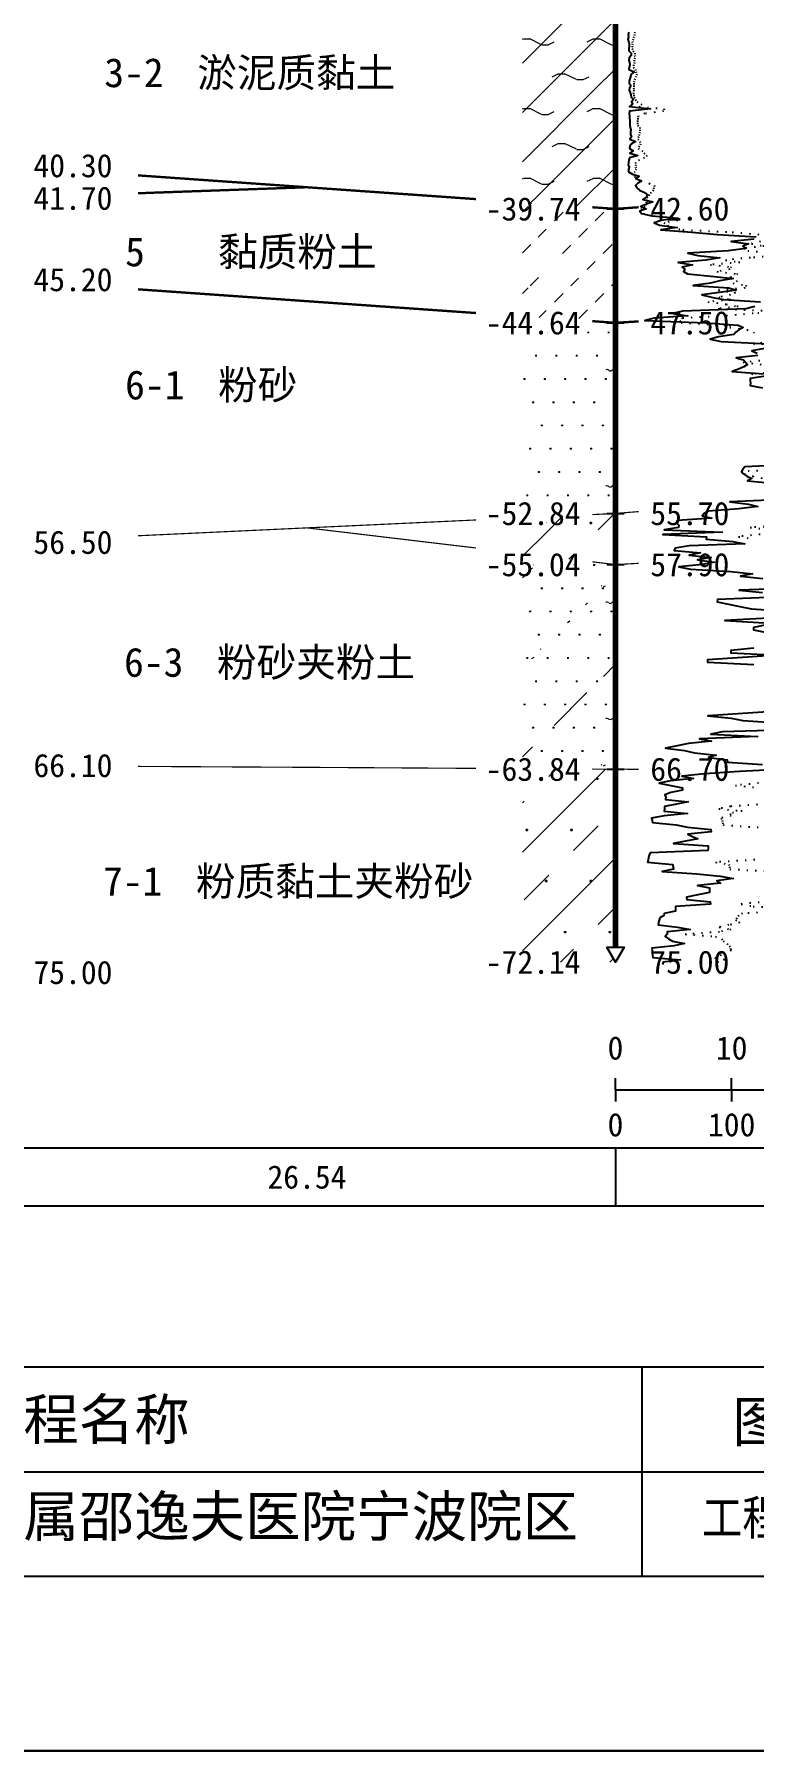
# Model space of a CAD drawing. Extents: x -37 to 3540, y -1485 to 297.
# Drawn here: x 1849.5 to 1911.4, y -891 to -743.4 of the extents above; entities that cross this region are included whole.
import ezdxf
from ezdxf.enums import TextEntityAlignment as Align

# ---------------------------------------------------------------- set-up
doc = ezdxf.new("R2010")
doc.units = 0
doc.linetypes.add('DOT', pattern=[6.35, 0, -6.35])
doc.layers.get('0').update_dxf_attribs({"linetype": 'CONTINUOUS'})
for name, color, linetype in [('CURVE', 200, 'CONTINUOUS'), ('FRAME', 7, 'CONTINUOUS'), ('HOLE', 41, 'CONTINUOUS'), ('RULER', 7, 'CONTINUOUS'), ('STRATUM', 241, 'CONTINUOUS')]:
    doc.layers.add(name, color=color, linetype=linetype)
doc.layers.add('HATCH', color=7, linetype='CONTINUOUS', lineweight=13)
doc.styles.add('ST', font='')
doc.styles.get('ST').set_extended_font_data('SimSun')
pattern_1 = [(82.875, (1558.8656, -892.206), (0.0003693, 10.0001764), [0.0893, -80.5337]), (143.13, (1558.9666, -892.2818), (-29.999964, 20.000054), [0.12627, -49.87373]), (172.875, (1559.1438, -892.304), (-70.0002457, 9.9996603), [0.17857, -80.44443]), (206.565, (1559.3223, -892.2147), (-9.999705, -9.999687), [0.19954, -22.16046]), (243.435, (1559.4115, -892.0363), (9e-06, -9.999696), [0.19954, -22.16146]), (255.964, (1559.5008, -891.679), (-0.0002, -9.999501), [0.36813, -40.86287]), (255.964, (1559.8108, -890.439), (-0.0002, -9.999501), [1.27838, -39.95262]), (255.964, (1559.8793, -890.165), (-0.0002, -9.999501), [0.28235, -40.94865]), (216.87, (1560.0695, -889.9108), (-9.999982, -10.000018), [0.12627, -49.87373]), (243.435, (1559.9685, -889.9865), (9e-06, -9.999696), [0.19954, -22.16146]), (206.565, (1560.248, -889.8215), (-9.999705, -9.999687), [0.19954, -22.16046]), (172.875, (1560.4252, -889.8437), (-70.0002457, 9.9996603), [0.17857, -80.44443]), (143.13, (1560.5262, -889.9194), (-29.999964, 20.000054), [0.12627, -49.87373]), (82.875, (1560.5152, -890.008), (0.0003693, 10.0001764), [0.0893, -80.5337]), (0, (1559.37, -890.66), (0, 10), [0.89286, -9.10714]), (0, (1559.7252, -891), (1, 2), [0, -1.75]), (0, (1559.7002, -890.975), (1, 2), [0, -1.75]), (0, (1559.7002, -891), (1, 2), [0, -1.75]), (0, (1559.6752, -891), (1, 2), [0, -1.75]), (0, (1559.7002, -891.025), (1, 2), [0, -1.75])]
pattern_2 = [(45, (1559.7, -891), (-4.24264, 4.24264), [10, 0]), (45, (1560.761, -894.182), (-2.12132, 6.36396), [3, -3])]
pattern_3 = [(82.875, (1557.864, -893.6533), (0.000812, 22.000388), [0.1964, -177.1742]), (143.13, (1558.0863, -893.82), (-65.99992, 44.00012), [0.2778, -109.7222]), (172.875, (1558.476, -893.8687), (-154.00054, 21.999253), [0.39285, -176.97775]), (206.565, (1558.869, -893.672), (-21.99935, -21.9993), [0.439, -48.753]), (243.435, (1559.065, -893.28), (2e-05, -21.99933), [0.439, -48.7552]), (255.964, (1559.2615, -892.494), (-0.00044, -21.9989), [0.8099, -89.8983]), (255.964, (1559.9436, -889.7656), (-0.00044, -21.9989), [2.8124, -87.8958]), (255.964, (1560.094, -889.163), (-0.00044, -21.9989), [0.6212, -90.087]), (216.87, (1560.5128, -888.6037), (-21.99996, -22.00004), [0.2778, -109.7222]), (243.435, (1560.291, -888.77), (2e-05, -21.99933), [0.439, -48.7552]), (206.565, (1560.905, -888.407), (-21.99935, -21.9993), [0.439, -48.753]), (172.875, (1561.2952, -888.456), (-154.00054, 21.999253), [0.39285, -176.97775]), (143.13, (1561.5175, -888.6228), (-65.99992, 44.00012), [0.2778, -109.7222]), (82.875, (1561.493, -888.8177), (0.000812, 22.000388), [0.1964, -177.1742]), (0, (1558.975, -890.252), (0, 22), [1.9643, -20.0357]), (0, (1559.755, -891), (2.2, 4.4), [0, -3.85]), (0, (1559.7, -890.945), (2.2, 4.4), [0, -3.85]), (0, (1559.7, -891), (2.2, 4.4), [0, -3.85]), (0, (1559.645, -891), (2.2, 4.4), [0, -3.85]), (0, (1559.7, -891.055), (2.2, 4.4), [0, -3.85])]

# ---------------------------------------------------------------- blocks, each defined once
blk = doc.blocks.new('图签_A3长')
for p, q in [((0, 18), (-380, 18)), ((-222.82, 0), (-222.82, 18)), ((-320, 9), (0, 9)), ((-380, 0), (0, 0))]:
    blk.add_line(p, q)
at = {"style": 'ST'}
for s, p in [('工程名称', (-271.3, 13.5)), ('图件名称', (-205.49, 13.3))]:
    blk.add_text(s, height=3.5, dxfattribs=at).set_placement(p, align=Align.MIDDLE_CENTER)
for tag, p in [('01＿单位名称', (-349.98, 8.36)), ('02＿工程名称', (-271.3, 5.16)), ('04＿工程编号', (-176.51, 4.65)), ('05＿日期', (-35.59, 4.65)), ('06＿图号', (-11.16, 4.91))]:
    blk.add_attdef(tag, text='', height=3.5, dxfattribs=at).set_placement(p, align=Align.MIDDLE_CENTER)
at = {"style": 'ST', "width": 0.85}
blk.add_attdef('03＿图件名称', text='', height=3, dxfattribs=at).set_placement((-205.49, 5.05), align=Align.MIDDLE_CENTER)

msp = doc.modelspace()

# ---------------------------------------------------------------- hatches: boundary and pattern name
at = {"layer": 'HATCH'}
h = msp.add_hatch(dxfattribs=at)
h.set_pattern_fill('YNNT', color=251, style=0)
h.set_pattern_definition([(45, (1559.7002, -891), (-2.12132, 2.12132), [10, 0]), (26.565, (1560.7743, -891.2536), (5.999823, 5.999812), [0.567, -12.849]), (0, (1560.2073, -891.2536), (0, 6), [0.567, -5.433]), (26.565, (1558.119, -891), (5.999823, 5.999812), [0.567, -12.849]), (0, (1558.626, -890.7464), (0, 6), [0.567, -5.433]), (153.435, (1560.2073, -891.2536), (-5.999818, -5e-06), [1.134, -12.2826]), (26.565, (1563.7743, -888.2536), (5.999823, 5.999812), [0.567, -12.849]), (0, (1563.2073, -888.2536), (0, 6), [0.567, -5.433]), (26.565, (1561.119, -888), (5.999823, 5.999812), [0.567, -12.849]), (0, (1561.626, -887.7464), (0, 6), [0.567, -5.433]), (153.435, (1563.2073, -888.2536), (-5.999818, -5e-06), [1.134, -12.2826])])
h.paths.add_polyline_path([(1899.55, -740.97), (1891.55, -740.11), (1891.55, -757.81), (1899.55, -758.37)])
h.paths.add_polyline_path([(1887.48, -759.86), (1897.04, -759.86), (1897.04, -756.93), (1887.48, -756.93)], flags=9)
h.paths.add_polyline_path([(1887.48, -742.46), (1897.04, -742.46), (1897.04, -739.53), (1887.48, -739.53)], flags=9)
h = msp.add_hatch(dxfattribs=at)
h.set_pattern_fill('NZFT', color=52, style=0)
h.set_pattern_definition([(45, (1559.7, -891), (-6e-07, 6.99998), [0.9473, -8.9522]), (45, (1561.1, -889.6), (-6e-07, 6.99998), [0.9869, -8.9126]), (45, (1562.5, -888.2), (-6e-07, 6.99998), [1.06018, -8.83931]), (45, (1563.9, -886.8), (-6e-07, 6.99998), [0.94918, -8.95032]), (45, (1565.3, -885.4), (-6e-07, 6.99998), [1.0365, -8.863]), (45, (1563.2, -891), (-6e-07, 6.99998), [1.01335, -8.88615]), (45, (1564.6, -889.6), (-6e-07, 6.99998), [1.07896, -12.12037]), (45, (1566, -888.2), (-6e-07, 6.99998), [0.99882, -8.90067]), (45, (1560.4, -886.8), (-4e-07, 6.99998), [1.05533, -8.84416]), (45, (1561.8, -885.4), (-4e-07, 6.99998), [1.0365, -8.863])])
h.paths.add_polyline_path([(1899.55, -758.37), (1891.55, -757.81), (1891.55, -767.61), (1899.55, -768.17)])
h.paths.add_polyline_path([(1887.48, -769.66), (1897.04, -769.66), (1897.04, -766.73), (1887.48, -766.73)], flags=9)
h.paths.add_polyline_path([(1887.48, -759.86), (1897.04, -759.86), (1897.04, -756.93), (1887.48, -756.93)], flags=9)
h = msp.add_hatch(dxfattribs=at)
h.set_pattern_fill('FS', color=142, style=0)
h.set_pattern_definition(pattern_1)
h.paths.add_polyline_path([(1899.55, -768.17), (1891.55, -767.61), (1891.55, -784.95), (1899.55, -784.57)])
h.paths.add_polyline_path([(1887.48, -786.06), (1897.04, -786.06), (1897.04, -783.13), (1887.48, -783.13)], flags=9)
h.paths.add_polyline_path([(1887.48, -769.66), (1897.04, -769.66), (1897.04, -766.73), (1887.48, -766.73)], flags=9)
h = msp.add_hatch(dxfattribs=at)
h.set_pattern_fill('FZNT', color=32, style=0)
h.set_pattern_definition(pattern_2)
h.paths.add_polyline_path([(1899.55, -784.57), (1891.55, -784.95), (1891.55, -788.02), (1899.55, -788.97)])
h.paths.add_polyline_path([(1887.48, -790.46), (1897.04, -790.46), (1897.04, -787.53), (1887.48, -787.53)], flags=9)
h.paths.add_polyline_path([(1887.48, -786.06), (1897.04, -786.06), (1897.04, -783.13), (1887.48, -783.13)], flags=9)
h = msp.add_hatch(dxfattribs=at)
h.set_pattern_fill('FS', color=32, scale=2.2, style=0)
h.set_pattern_definition(pattern_3)
h.paths.add_polyline_path([(1899.55, -784.57), (1891.55, -784.95), (1891.55, -788.02), (1899.55, -788.97)])
h.paths.add_polyline_path([(1887.48, -790.46), (1897.04, -790.46), (1897.04, -787.53), (1887.48, -787.53)], flags=9)
h.paths.add_polyline_path([(1887.48, -786.06), (1897.04, -786.06), (1897.04, -783.13), (1887.48, -783.13)], flags=9)
h = msp.add_hatch(dxfattribs=at)
h.set_pattern_fill('FS', color=142, style=0)
h.set_pattern_definition(pattern_1)
h.paths.add_polyline_path([(1899.55, -788.97), (1891.55, -788.02), (1891.55, -806.52), (1899.55, -806.57)])
h.paths.add_polyline_path([(1887.48, -808.06), (1897.04, -808.06), (1897.04, -805.13), (1887.48, -805.13)], flags=9)
h.paths.add_polyline_path([(1887.48, -790.46), (1897.04, -790.46), (1897.04, -787.53), (1887.48, -787.53)], flags=9)
h = msp.add_hatch(dxfattribs=at)
h.set_pattern_fill('SZFT', color=142, scale=2.2, style=0)
h.set_pattern_definition([(45, (1559.7, -891), (-2e-06, 15.39996), [4.3383, -17.4406]), (45, (1565.889, -884.777), (-2e-06, 15.39996), [4.3861, -17.3928]), (45, (1570.849, -879.819), (-2e-06, 15.39996), [3.98994, -17.78894]), (26.565, (1559.7, -883.3), (15.4, 15.4), [0.2123, -34.22315]), (36.8699, (1561.2402, -881.76), (15.4, 15.4), [0.43504, -76.56496]), (315, (1567.4, -875.653), (15.39996, 3e-06), [0.0727, -21.7062]), (26.565, (1567.4, -891), (15.4, 15.4), [0.31845, -34.117]), (26.565, (1568.94, -889.46), (15.4, 15.4), [0.2316, -34.20383]), (90, (1569.71, -888.69), (-15.4, -1e-06), [0.0633, -15.3367]), (26.565, (1570.48, -887.92), (15.4, 15.4), [0.2002, -68.6707]), (36.8699, (1572.0202, -886.38), (15.4, 15.4), [0.2435, -76.7565]), (45, (1573.56, -884.84), (-5e-07, 15.39996), [0.24005, -21.53884]), (315, (1574.911, -883.195), (15.39996, 3e-06), [0.0727, -21.7062]), (36.8699, (1562.7802, -880.22), (15.4, 15.4), [0.22493, -76.77507]), (53.1301, (1564.3202, -878.68), (30.8, 46.2), [0.29564, -76.70436]), (53.1301, (1565.8602, -877.14), (30.8, 46.2), [0.27774, -76.72226])])
h.paths.add_polyline_path([(1899.55, -788.97), (1891.55, -788.02), (1891.55, -806.52), (1899.55, -806.57)])
h.paths.add_polyline_path([(1887.48, -808.06), (1897.04, -808.06), (1897.04, -805.13), (1887.48, -805.13)], flags=9)
h.paths.add_polyline_path([(1887.48, -790.46), (1897.04, -790.46), (1897.04, -787.53), (1887.48, -787.53)], flags=9)
h = msp.add_hatch(dxfattribs=at)
h.set_pattern_fill('FZNT', color=32, style=0)
h.set_pattern_definition(pattern_2)
h.paths.add_polyline_path([(1899.55, -806.57), (1891.55, -806.52), (1891.55, -823.17), (1899.55, -823.17), (1898.8, -821.87), (1899.55, -821.87)])
h.paths.add_polyline_path([(1887.48, -824.66), (1897.03, -824.66), (1897.03, -821.74), (1887.48, -821.74)], flags=9)
h.paths.add_polyline_path([(1887.48, -808.06), (1897.04, -808.06), (1897.04, -805.13), (1887.48, -805.13)], flags=9)
h = msp.add_hatch(dxfattribs=at)
h.set_pattern_fill('FS', color=32, scale=2.2, style=0)
h.set_pattern_definition(pattern_3)
h.paths.add_polyline_path([(1899.55, -806.57), (1891.55, -806.52), (1891.55, -823.17), (1899.55, -823.17), (1898.8, -821.87), (1899.55, -821.87)])
h.paths.add_polyline_path([(1887.48, -824.66), (1897.03, -824.66), (1897.03, -821.74), (1887.48, -821.74)], flags=9)
h.paths.add_polyline_path([(1887.48, -808.06), (1897.04, -808.06), (1897.04, -805.13), (1887.48, -805.13)], flags=9)

# ---------------------------------------------------------------- linework, layer by layer
at = {"layer": 'CURVE', "color": 30, "linetype": 'Continuous'}
for points in [[(1900.7, -743.17), (1900.65, -743.37), (1900.68, -743.57), (1900.61, -743.77), (1900.67, -743.97), (1900.73, -744.17), (1900.72, -744.37), (1900.71, -744.57), (1900.7, -744.77), (1900.91, -744.97), (1900.89, -745.17), (1900.73, -745.37), (1900.69, -745.57), (1900.75, -745.77), (1900.79, -745.97), (1900.74, -746.17), (1900.69, -746.37), (1901.17, -746.57), (1900.89, -746.77), (1900.83, -746.97), (1900.78, -747.17), (1900.73, -747.37), (1900.72, -747.57), (1900.88, -747.77), (1900.77, -747.97), (1900.72, -748.17), (1900.81, -748.37), (1900.86, -748.57), (1900.91, -748.77), (1901.1, -748.97), (1900.92, -749.17), (1901.01, -749.37), (1900.77, -749.57), (1902.56, -749.77), (1900.75, -749.97), (1900.72, -750.17), (1900.76, -750.37), (1900.77, -750.57), (1900.79, -750.77), (1900.8, -750.97), (1900.8, -751.17), (1900.82, -751.37), (1900.88, -751.57), (1900.84, -751.77), (1900.85, -751.97), (1900.94, -752.17), (1900.8, -752.37), (1901.26, -752.57), (1900.92, -752.77), (1900.8, -752.97), (1900.76, -753.17), (1901.07, -753.37), (1900.78, -753.57), (1901.47, -753.77), (1900.76, -753.97), (1900.71, -754.17), (1900.68, -754.37), (1900.64, -754.57), (1900.72, -754.77), (1900.68, -754.97), (1900.68, -755.17), (1901.02, -755.37), (1901.58, -755.57), (1901.29, -755.77), (1901.78, -755.97), (1901.48, -756.17), (1901.28, -756.37), (1901.38, -756.57), (1901.61, -756.77), (1902.05, -756.97), (1902.3, -757.17), (1902.2, -757.37), (1901.91, -757.57), (1902.78, -757.77), (1902.21, -757.97), (1901.72, -758.17), (1902.2, -758.37), (1901.65, -758.57), (1901.8, -758.77), (1902.69, -758.97), (1904.92, -759.17), (1903.48, -759.37), (1902.87, -759.57), (1903.33, -759.77), (1904.86, -759.97), (1903.44, -760.17), (1906.11, -760.37), (1908.32, -760.57), (1911.65, -760.77)], [(1911.5, -760.97), (1909.52, -761.17), (1911.01, -761.37), (1910.5, -761.57), (1910.78, -761.77), (1909.26, -761.97), (1905.79, -762.17), (1906.65, -762.37), (1908.53, -762.57), (1907.32, -762.77), (1904.96, -762.97), (1906.19, -763.17), (1905.3, -763.37), (1905.51, -763.57), (1905.4, -763.77), (1905.76, -763.97), (1907.75, -764.17), (1909.67, -764.37), (1908.54, -764.57), (1907.74, -764.77), (1906.23, -764.97), (1909.31, -765.17), (1909.94, -765.37), (1908.5, -765.57), (1906.99, -765.77), (1907.82, -765.97), (1908.84, -766.17), (1912.03, -766.37)], [(1911.55, -766.77), (1910.77, -766.97), (1905.32, -767.17), (1904.49, -767.37), (1905.78, -767.57), (1902.87, -767.77), (1902.08, -767.97), (1907.34, -768.17), (1910.11, -768.37), (1910.53, -768.57), (1910.18, -768.77), (1909.92, -768.97), (1909.73, -769.17), (1908.41, -769.37), (1907.69, -769.57), (1908.66, -769.77), (1912.68, -769.97)], [(1912.39, -770.37), (1911.28, -770.57), (1911.75, -770.77)], [(1911.8, -770.97), (1909.94, -771.17), (1910.58, -771.37), (1910.74, -771.57), (1910.9, -771.77), (1910.6, -771.97), (1910.15, -772.17), (1909.6, -772.37), (1912.3, -772.57)], [(1912.46, -772.77), (1911.15, -772.97), (1911.14, -773.17), (1911.17, -773.37), (1911.13, -773.57), (1912.21, -773.77)], [(1914.92, -780.37), (1910.68, -780.57), (1910.51, -780.77), (1910.41, -780.97), (1910.58, -781.17), (1910.85, -781.37), (1911.29, -781.57), (1910.91, -781.77), (1913.07, -781.97)], [(1914.1, -783.37), (1909.4, -783.57), (1911.01, -783.77), (1911.8, -783.97), (1910.17, -784.17), (1907.52, -784.37), (1907.19, -784.57), (1907.01, -784.77), (1907.83, -784.97), (1904.86, -785.17), (1904.8, -785.37), (1904.99, -785.57), (1904.97, -785.77), (1903.73, -785.97), (1908.73, -786.17), (1903.63, -786.37), (1907.38, -786.57), (1907.35, -786.77), (1909.66, -786.97), (1910.69, -787.17), (1905.88, -787.37), (1904.68, -787.57), (1904.61, -787.77), (1906.88, -787.97), (1905.9, -788.17), (1907.79, -788.37), (1906.61, -788.57), (1908.05, -788.77), (1907.03, -788.97), (1905.01, -789.17), (1906, -789.37), (1909.48, -789.57), (1911.35, -789.77), (1910.3, -789.97), (1912.22, -790.17)], [(1916.17, -790.97), (1910.19, -791.17), (1912.2, -791.37)], [(1913.36, -791.77), (1908.33, -791.97), (1908.31, -792.17), (1909.28, -792.37), (1910.26, -792.57), (1911.25, -792.77), (1914.3, -792.97)], [(1912.71, -793.57), (1908.96, -793.77), (1912.37, -793.97)], [(1912.4, -794.17), (1911.42, -794.37), (1911.42, -794.57), (1912.44, -794.77)], [(1911.47, -796.17), (1909.47, -796.37), (1909.47, -796.57), (1913.47, -796.77), (1910.47, -796.97), (1907.47, -797.17), (1907.48, -797.37), (1911.47, -797.57)], [(1913.52, -801.57), (1910.52, -801.77), (1907.51, -801.97), (1909.5, -802.17), (1910.5, -802.37), (1913.49, -802.57)], [(1914.73, -803.17), (1908.76, -803.37), (1907.76, -803.57), (1911.76, -803.77), (1906.78, -803.97), (1907.82, -804.17), (1905.84, -804.37), (1904.85, -804.57), (1903.87, -804.77), (1905.49, -804.97), (1906.35, -805.17), (1908.23, -805.37), (1907.56, -805.57), (1909.16, -805.77), (1909.19, -805.97), (1912.19, -806.17)], [(1914.22, -806.57), (1910.23, -806.77), (1907.24, -806.97), (1905.26, -807.17), (1906.27, -807.37), (1904.28, -807.57), (1903.31, -807.77), (1904.31, -807.97), (1905.32, -808.17), (1905.32, -808.37), (1904.32, -808.57), (1903.81, -808.77), (1903.89, -808.97), (1903.85, -809.17), (1905.82, -809.37), (1904.8, -809.57), (1903.77, -809.77), (1903.76, -809.97), (1903.74, -810.17), (1905.74, -810.37), (1903.73, -810.57), (1902.66, -810.77), (1902.72, -810.97), (1902.74, -811.17), (1904.76, -811.37), (1905.76, -811.57), (1907.77, -811.77), (1907.78, -811.97), (1905.78, -812.17), (1906.17, -812.37), (1906.64, -812.57), (1905.58, -812.77), (1904.55, -812.97), (1907.54, -813.17), (1907.52, -813.37), (1907.51, -813.57), (1902.55, -813.77), (1902.45, -813.97), (1902.4, -814.17), (1902.37, -814.37), (1902.32, -814.57), (1904.45, -814.77), (1904.53, -814.97), (1904.55, -815.17), (1903.56, -815.37), (1906.56, -815.57), (1908.57, -815.77), (1909.67, -815.97), (1908.27, -816.17), (1908.59, -816.37), (1906.62, -816.57), (1907.64, -816.77), (1907.65, -816.97), (1907.65, -817.17), (1906.65, -817.37), (1905.66, -817.57), (1905.69, -817.77), (1907.7, -817.97), (1907.72, -818.17), (1904.72, -818.37), (1904.73, -818.57), (1904.73, -818.77), (1903.74, -818.97), (1903.7, -819.17), (1903.38, -819.37), (1903.31, -819.57), (1903.25, -819.77), (1903.23, -819.97), (1904.9, -820.17), (1905.99, -820.37), (1904, -820.57), (1904, -820.77), (1903.82, -820.97), (1904.11, -821.17), (1904.45, -821.37), (1905.49, -821.57), (1904.59, -821.77), (1902.68, -821.97), (1902.71, -822.17), (1902.72, -822.37), (1902.74, -822.57), (1902.76, -822.77), (1905.14, -822.97), (1903.65, -823.17), (1903.59, -823.37)]]:
    msp.add_lwpolyline(points, dxfattribs=at)
at = {"layer": 'CURVE', "color": 100, "linetype": 'DOT', "ltscale": 0.1}
for points in [[(1901.22, -743.17), (1901.18, -743.37), (1901.12, -743.57), (1901.07, -743.77), (1901, -743.97), (1901.01, -744.17), (1900.98, -744.37), (1900.99, -744.57), (1901.08, -744.77), (1901.22, -744.97), (1901.19, -745.17), (1901.22, -745.37), (1901.15, -745.57), (1901.19, -745.77), (1901.09, -745.97), (1901.11, -746.17), (1901.25, -746.37), (1901.3, -746.57), (1901.38, -746.77), (1901.34, -746.97), (1901.21, -747.17), (1901.15, -747.37), (1901.14, -747.57), (1901.14, -747.77), (1901.1, -747.97), (1901.14, -748.17), (1901.08, -748.37), (1901.14, -748.57), (1901.15, -748.77), (1901.28, -748.97), (1901.38, -749.17), (1901.81, -749.37), (1901.57, -749.57), (1903.74, -749.77), (1903.69, -749.97), (1902.09, -750.17), (1901.5, -750.37), (1901.48, -750.57), (1901.46, -750.77), (1901.44, -750.97), (1901.47, -751.17), (1901.66, -751.37), (1901.65, -751.57), (1901.64, -751.77), (1901.58, -751.97), (1901.55, -752.17), (1901.47, -752.37), (1901.65, -752.57), (1901.71, -752.77), (1901.61, -752.97), (1901.49, -753.17), (1901.83, -753.37), (1902, -753.57), (1902.28, -753.77), (1902.06, -753.97), (1901.63, -754.17), (1901.27, -754.37), (1901.29, -754.57), (1901.28, -754.77), (1901.34, -754.97), (1901.21, -755.17), (1901.06, -755.37), (1901.19, -755.57), (1901.27, -755.77), (1901.71, -755.97), (1902.43, -756.17), (1902.9, -756.37), (1902.84, -756.57), (1902.83, -756.77), (1902.62, -756.97), (1902.49, -757.17), (1902.29, -757.37), (1902.18, -757.57), (1902.21, -757.77), (1902.17, -757.97), (1902.09, -758.17), (1901.8, -758.37), (1901.58, -758.57), (1901.92, -758.77), (1903.37, -758.97), (1904.65, -759.17), (1904.9, -759.37), (1903.7, -759.57), (1904.02, -759.77), (1904.28, -759.97), (1905.35, -760.17), (1909.6, -760.37), (1911.95, -760.57)], [(1912.03, -761.17), (1911.27, -761.37), (1912.32, -761.57), (1910.61, -761.77), (1910.93, -761.97), (1913.02, -762.17)], [(1913.74, -762.37), (1911.17, -762.57), (1909.03, -762.77), (1910.24, -762.97), (1907.72, -763.17), (1909.51, -763.37), (1909.38, -763.57), (1908.28, -763.77), (1910.05, -763.97), (1909.45, -764.17), (1909.51, -764.37), (1910.02, -764.57), (1909.67, -764.77), (1910.82, -764.97), (1910.71, -765.17), (1908.4, -765.37), (1909.87, -765.57), (1909.45, -765.77), (1908.44, -765.97), (1909.48, -766.17), (1907.52, -766.37), (1909.06, -766.57), (1910.1, -766.77), (1908.4, -766.97), (1914.09, -767.17), (1911.4, -767.37), (1909.09, -767.57), (1905.29, -767.77), (1905.1, -767.97), (1905.2, -768.17), (1909.38, -768.37), (1909.39, -768.57), (1910.87, -768.77), (1911.42, -768.97), (1911.69, -769.17)], [(1913.6, -769.77), (1911.42, -769.97), (1917.8, -770.17)], [(1912.7, -771.37), (1910.54, -771.57), (1912.27, -771.77)], [(1913.85, -772.37), (1911.27, -772.57), (1911.85, -772.77)], [(1914, -780.77), (1910.39, -780.97), (1910.61, -781.17), (1911.35, -781.37), (1912.35, -781.57)], [(1912, -786.37), (1910.15, -786.57), (1911.53, -786.77)], [(1915.29, -785.57), (1911.15, -785.77), (1912.72, -785.97)], [(1911.86, -807.77), (1909.88, -807.97), (1911.89, -808.17)], [(1912.5, -809.57), (1909.47, -809.77), (1908.46, -809.97), (1910.44, -810.17), (1909.43, -810.37), (1909.51, -810.57), (1908.66, -810.77), (1908.73, -810.97), (1908.77, -811.17), (1908.81, -811.37), (1911.86, -811.57)], [(1911.54, -814.37), (1908.17, -814.57), (1909.32, -814.77), (1909.36, -814.97), (1909.38, -815.17), (1913.4, -815.37)], [(1914.72, -818.77), (1910.47, -818.97), (1910.16, -819.17), (1910, -819.37), (1909.89, -819.57), (1910.25, -819.77), (1909.32, -819.97), (1908.46, -820.17), (1909.49, -820.37), (1908.51, -820.57), (1905.55, -820.77), (1908.16, -820.97), (1908.7, -821.17), (1908.81, -821.37), (1909.16, -821.57), (1909.37, -821.77), (1909.45, -821.97), (1909.5, -822.17), (1908.56, -822.37), (1908.64, -822.57), (1908.1, -822.77), (1909.12, -822.97), (1908.29, -823.17), (1907.91, -823.37)], [(1912.65, -817.97), (1910.38, -818.17), (1911.39, -818.37), (1916.81, -818.57)]]:
    msp.add_lwpolyline(points, dxfattribs=at)
at = {"layer": 'FRAME', "linetype": 'Continuous'}
msp.add_line((1434.49, -876), (2124.66, -876), dxfattribs=at)
at = {"layer": 'FRAME', "color": 245, "linetype": 'Continuous'}
for p, q in [((2140.07, -891), (1222.61, -891)), ((1414.49, -891), (2144.66, -891))]:
    msp.add_line(p, q, dxfattribs=at)
at = {"layer": 'HOLE', "linetype": 'Continuous', "const_width": 0.5}
msp.add_lwpolyline([(1899.55, -673.17), (1899.55, -821.87)], dxfattribs=at)
at = {"layer": 'HOLE', "linetype": 'Continuous'}
for points in [[(1898.8, -758.37), (1900.3, -758.37)], [(1898.8, -768.17), (1900.3, -768.17)], [(1898.8, -784.57), (1900.3, -784.57)], [(1898.8, -788.97), (1900.3, -788.97)], [(1898.8, -806.57), (1900.3, -806.57)]]:
    msp.add_lwpolyline(points, dxfattribs=at)
msp.add_lwpolyline([(1898.8, -821.87), (1900.3, -821.87), (1899.55, -823.17)], close=True, dxfattribs=at)
at = {"layer": 'RULER', "linetype": 'Continuous'}
for points in [[(1899.55, -834.15), (1899.55, -833.15)], [(1899.55, -834.15), (1939.55, -834.15)], [(1899.55, -834.15), (1899.55, -835.15)], [(1909.55, -834.15), (1909.55, -833.15)], [(1909.55, -834.15), (1909.55, -835.15)], [(1846.46, -839.15), (1899.55, -839.15), (1899.55, -844.15), (1846.46, -844.15)], [(1899.55, -839.15), (1952.19, -839.15), (1952.19, -844.15), (1899.55, -844.15)]]:
    msp.add_lwpolyline(points, dxfattribs=at)
at = {"layer": 'STRATUM', "linetype": 'Continuous'}
for points, const_width in [([(1858.46, -755.49), (1873, -756.51), (1887.55, -757.53)], 0.2), ([(1858.46, -757.03), (1859.73, -756.98), (1873, -756.51)], 0.2), ([(1897.55, -758.23), (1899.55, -758.37), (1901.55, -758.23)], 0.2), ([(1858.46, -765.29), (1873, -766.31), (1887.55, -767.33)], 0.2), ([(1897.55, -768.03), (1899.55, -768.17), (1901.55, -768.05)], 0.2), ([(1858.46, -786.49), (1873, -785.81), (1887.55, -785.13)], 0.1), ([(1897.55, -784.67), (1899.55, -784.57), (1901.55, -784.41)], 0.1), ([(1873, -785.81), (1886.27, -787.39), (1887.55, -787.54)], 0.1), ([(1897.55, -788.73), (1899.55, -788.97), (1901.55, -788.86)], 0.1), ([(1858.46, -806.33), (1873, -806.41), (1887.55, -806.5)], 0.1), ([(1897.55, -806.56), (1899.55, -806.57), (1901.55, -806.58)], 0.1)]:
    msp.add_lwpolyline(points, dxfattribs=dict(at, const_width=const_width))

# ---------------------------------------------------------------- block references
at = {"layer": 'FRAME'}
ref = msp.add_blockref('图签_A3长', (2124.66, -876), dxfattribs=at)
ref.add_attrib('02＿工程名称', '浙江大学医学院附属邵逸夫医院宁波院区', dxfattribs={"layer": '0', "height": 3.5, "style": 'ST'}).set_placement((1853.36, -870.84), align=Align.MIDDLE_CENTER)
ref.add_attrib('03＿图件名称', '工程地质剖面图', dxfattribs={"layer": '0', "height": 3, "style": 'ST', "width": 0.85}).set_placement((1919.17, -870.95), align=Align.MIDDLE_CENTER)

# ---------------------------------------------------------------- texts
at = {"layer": 'HOLE', "style": 'ST'}
for s, p in [('40.30', (1849.46, -754.65)), ('41.70', (1849.46, -757.45)), ('42.60', (1902.55, -758.37)), ('45.20', (1849.46, -764.45)), ('47.50', (1902.55, -768.17)), ('55.70', (1902.55, -784.57)), ('56.50', (1849.46, -787.05)), ('57.90', (1902.55, -788.97)), ('66.10', (1849.46, -806.25)), ('66.70', (1902.55, -806.57)), ('75.00', (1902.55, -823.17)), ('75.00', (1849.46, -824.05))]:
    msp.add_text(s, height=2, dxfattribs=at).set_placement(p, align=Align.MIDDLE_LEFT)
for s, p in [('-39.74', (1896.55, -758.37)), ('-44.64', (1896.55, -768.17)), ('-52.84', (1896.55, -784.57)), ('-55.04', (1896.55, -788.97)), ('-63.84', (1896.55, -806.57)), ('-72.14', (1896.55, -823.17))]:
    msp.add_text(s, height=2, dxfattribs=at).set_placement(p, align=Align.MIDDLE_RIGHT)
at = {"layer": 'RULER', "style": 'ST'}
for s, p in [('0', (1899.55, -832.15)), ('10', (1909.55, -832.15))]:
    msp.add_text(s, height=2, dxfattribs=at).set_placement(p, align=Align.BOTTOM_CENTER)
for s, p in [('0', (1899.55, -836.15)), ('100', (1909.55, -836.15))]:
    msp.add_text(s, height=2, dxfattribs=at).set_placement(p, align=Align.TOP_CENTER)
msp.add_text('26.54', height=2, dxfattribs=at).set_placement((1873, -841.65), align=Align.MIDDLE_CENTER)
at = {"layer": 'STRATUM', "style": 'ST'}
for s, p in [('3-2', (1855.56, -746.65)), ('淤泥质黏土', (1863.56, -746.65)), ('5', (1857.35, -762.06)), ('黏质粉土', (1865.35, -762.06)), ('粉砂', (1865.35, -773.51)), ('6-1', (1857.35, -773.51)), ('粉砂夹粉土', (1865.26, -797.37)), ('6-3', (1857.26, -797.37)), ('粉质黏土夹粉砂', (1863.45, -816.21)), ('7-1', (1855.45, -816.21))]:
    msp.add_text(s, height=2.5, dxfattribs=at).set_placement(p, align=Align.MIDDLE_LEFT)

doc.saveas('drawing.dxf')
